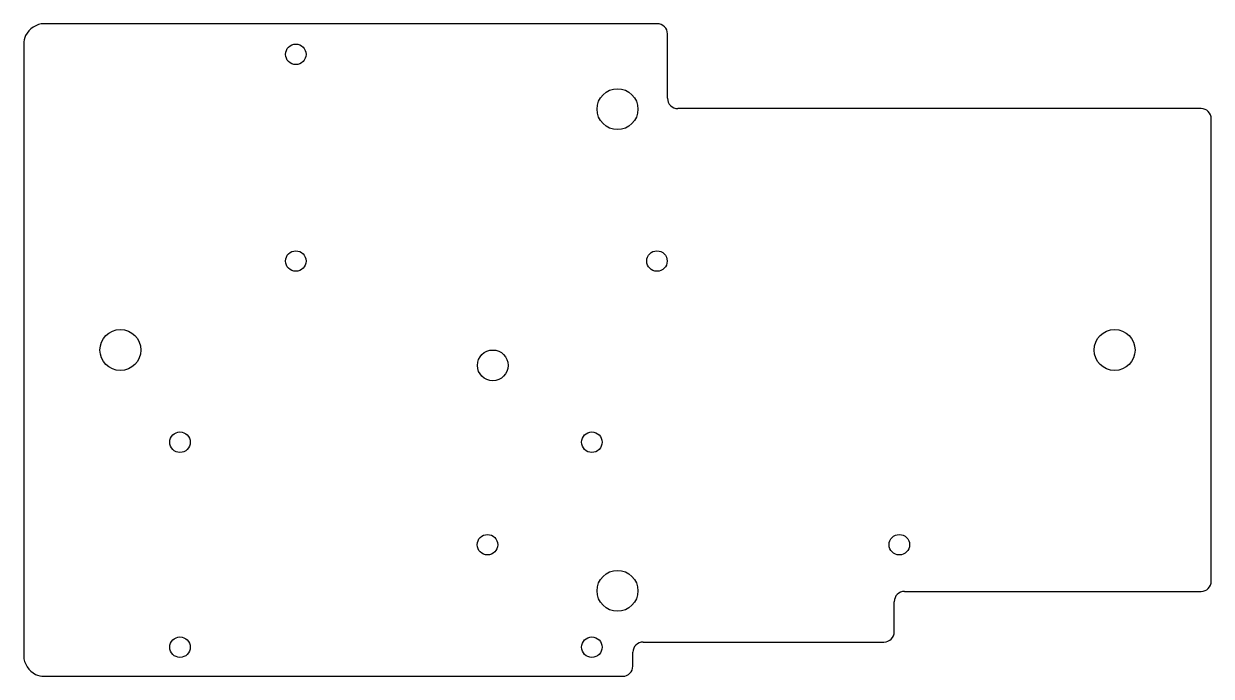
# Model space of a CAD drawing. Header units: millimetres. Extents: x -33 to 83, y -32 to 32.
import ezdxf

# ---------------------------------------------------------------- set-up
doc = ezdxf.new("R2010")
doc.units = ezdxf.units.MM
doc.layers.get('0').update_dxf_attribs({"linetype": 'CONTINUOUS'})

msp = doc.modelspace()

# ---------------------------------------------------------------- linework, layer by layer
for p, q in [((28.88, 31.84), (-30.94, 31.84)), ((29.88, 24.56), (29.88, 30.84)), ((-32.94, 29.84), (-32.94, -29.84)), ((81.94, 23.56), (30.88, 23.56)), ((82.94, -22.56), (82.94, 22.56)), ((53, -23.56), (81.94, -23.56)), ((52, -27.5), (52, -24.56)), ((27.5, -28.5), (51, -28.5)), ((26.5, -30.84), (26.5, -29.5)), ((-30.94, -31.84), (25.5, -31.84))]:
    msp.add_line(p, q)
for centre, radius in [((-6.39, 28.85), 1), ((25, 23.5), 2), ((-6.39, 8.68), 1), ((28.85, 8.68), 1), ((-23.5, 0), 2), ((73.5, 0), 2), ((12.83, -1.5), 1.5), ((-17.69, -9), 1), ((22.5, -9), 1), ((12.31, -19), 1), ((52.5, -19), 1), ((25, -23.5), 2), ((-17.69, -29), 1), ((22.5, -29), 1)]:
    msp.add_circle(centre, radius)
for centre, start, end in [((28.88, 30.84), 0, 90), ((30.88, 24.56), 180, 270), ((81.94, 22.56), 0, 90), ((81.94, -22.56), -90, 0), ((53, -24.56), 90, 180), ((51, -27.5), -90, 0), ((27.5, -29.5), 90, 180), ((25.5, -30.84), -90, 0)]:
    msp.add_arc(centre, 1, start, end)
for points in [[(-30.94, 31.84), (-31.69, 31.83), (-32.43, 31.36), (-32.75, 30.68), (-32.87, 30.42), (-32.93, 30.13), (-32.94, 29.84)], [(-32.94, -29.84), (-32.93, -30.59), (-32.46, -31.33), (-31.78, -31.65), (-31.52, -31.77), (-31.23, -31.83), (-30.94, -31.84)]]:
    msp.add_open_spline(points, degree=3, knots=[-0.784789, -0.784789, -0.784789, -0.784789, 0.350063, 0.350063, 0.350063, 0.784789, 0.784789, 0.784789, 0.784789])

doc.saveas('drawing.dxf')
